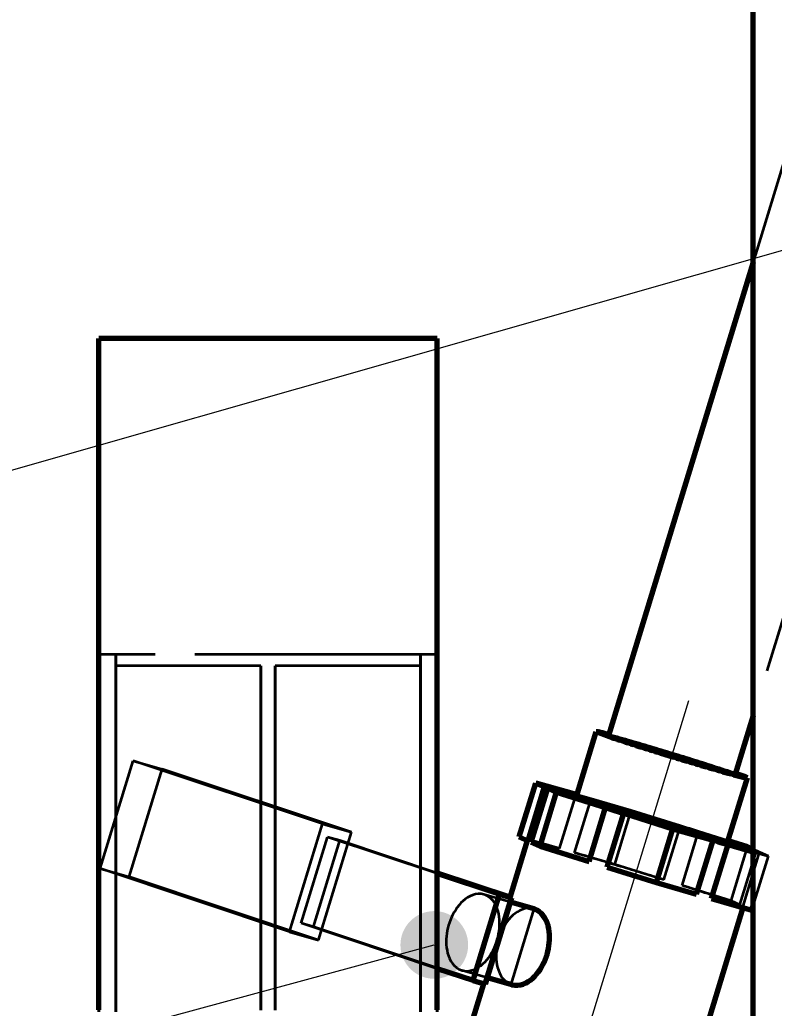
# Model space of a CAD drawing. Header units: millimetres. Extents: x 0 to 2382, y 0 to 420.
# Drawn here: x 124 to 137.37, y 238.13 to 255.65 of the extents above; entities that cross this region are included whole.
import ezdxf

# ---------------------------------------------------------------- set-up
doc = ezdxf.new("R2010")
doc.units = ezdxf.units.MM
doc.linetypes.add('IRAM-E-TRAZOS', pattern=[5, 4, -1])
doc.linetypes.add('IRAM-F-TRAZO-PUNTO', pattern=[20, 15, -2, 1, -2])
for name, color, linetype, lineweight in [('01-VISIBLE', 7, 'CONTINUOUS', 70), ('02-OCULTA', 4, 'IRAM-E-TRAZOS', 35), ('03-EJE', 1, 'IRAM-F-TRAZO-PUNTO', 18), ('04-COTA', 3, 'CONTINUOUS', 18), ('08-FINA', 5, 'CONTINUOUS', 18)]:
    doc.layers.add(name, color=color, linetype=linetype, lineweight=lineweight)
doc.styles.add('ISO3098', font='isocpeur.ttf')
doc.dimstyles.new('FLAMA-IRAM', dxfattribs={"dimtxt": 3.5, "dimasz": 3.5, "dimexe": 2, "dimexo": 1.5, "dimgap": 1, "dimtad": 1, "dimdec": 1, "dimtxsty": 'ISO3098', "dimblk": 'IRAM_FLECHA', "dimblk1": 'IRAM_FLECHA', "dimblk2": 'IRAM_FLECHA', "dimcen": 2.5, "dimclrd": 256, "dimclre": 256, "dimclrt": 256, "dimazin": 3, "dimtfac": 1, "dimtmove": 0, "dimatfit": 3, "dimlwd": 18, "dimlwe": 18})

# ---------------------------------------------------------------- blocks, each defined once
blk = doc.blocks.new('IRAM_FLECHA')
blk.add_solid([(0, 0), (-1, 0.125), (-1, -0.125)])

msp = doc.modelspace()

# ---------------------------------------------------------------- hatches: boundary and pattern name
at = {"layer": '08-FINA'}
h = msp.add_hatch(color=7, dxfattribs=at)
h.dxf.hatch_style = 1
edge = h.paths.add_edge_path()
edge.add_arc((131.347, 239.25), 0.6, 0, 360)

# ---------------------------------------------------------------- linework, layer by layer
at = {"layer": '01-VISIBLE'}
for p, q in [((137, 231.587), (137, 255.799)), ((137, 251.355), (134.434, 242.963)), ((131.4, 250), (125.4, 250)), ((137, 243.317), (136.682, 242.276)), ((133.868, 241.882), (134.219, 243.029)), ((136.546, 241.063), (136.897, 242.21)), ((132.853, 241.164), (133.145, 242.12)), ((133.008, 241.096), (133.3, 242.052)), ((133.066, 241.07), (133.358, 242.026)), ((133.859, 241.915), (133.145, 242.12)), ((133.145, 242.12), (133.3, 242.052)), ((133.358, 242.026), (133.513, 241.958)), ((133.221, 241.002), (133.513, 241.958)), ((133.513, 241.958), (134.383, 241.685)), ((134.09, 240.729), (134.383, 241.685)), ((134.414, 240.627), (134.706, 241.583)), ((134.706, 241.583), (135.575, 241.31)), ((135.283, 240.354), (135.575, 241.31)), ((135.575, 241.31), (136.29, 241.106)), ((132.694, 240.093), (133.002, 241.099)), ((132.853, 241.164), (133.008, 241.096)), ((135.997, 240.149), (136.29, 241.106)), ((133.066, 241.07), (133.221, 241.002)), ((133.221, 241.002), (134.09, 240.729)), ((136.263, 240.073), (136.555, 241.029)), ((136.555, 241.029), (137, 240.902)), ((136.901, 240.987), (136.556, 241.095)), ((137, 240.943), (136.901, 240.987)), ((134.414, 240.627), (135.283, 240.354)), ((132.723, 240.083), (131.4, 240.524)), ((132.502, 240.147), (131.4, 240.514)), ((135.283, 240.354), (135.997, 240.149)), ((132.035, 238.617), (132.502, 240.147)), ((132.256, 238.554), (132.723, 240.083)), ((132.502, 240.147), (132.723, 240.083)), ((136.263, 240.073), (136.977, 239.869)), ((133.109, 239.89), (132.7, 240.008)), ((135.775, 236.49), (136.822, 239.913)), ((136.977, 239.869), (137, 239.944)), ((132.035, 238.617), (131.4, 238.828)), ((132.723, 238.545), (132.291, 238.668)), ((131.95, 237.659), (132.226, 238.562)), ((132.035, 238.617), (132.256, 238.554))]:
    msp.add_line(p, q, dxfattribs=at)
for points in [[(125.4, 238.1), (125.4, 238.2), (125.4, 238.3), (125.4, 238.4), (125.4, 238.5), (125.4, 238.6), (125.4, 238.7), (125.4, 238.8), (125.4, 238.9), (125.4, 239), (125.4, 239.1), (125.4, 239.2), (125.4, 239.3), (125.4, 239.4), (125.4, 239.5), (125.4, 239.6), (125.4, 239.7), (125.4, 239.8), (125.4, 239.9), (125.4, 240), (125.4, 240.1), (125.4, 240.2), (125.4, 240.3), (125.4, 240.4), (125.4, 240.5), (125.4, 240.6), (125.4, 240.7), (125.4, 240.8), (125.4, 240.9), (125.4, 241), (125.4, 241.1), (125.4, 241.2), (125.4, 241.3), (125.4, 241.4), (125.4, 241.5), (125.4, 241.6), (125.4, 241.7), (125.4, 241.8), (125.4, 241.9), (125.4, 242), (125.4, 242.1), (125.4, 242.2), (125.4, 242.3), (125.4, 242.4), (125.4, 242.5), (125.4, 242.6), (125.4, 242.7), (125.4, 242.8), (125.4, 242.9), (125.4, 243), (125.4, 243.1), (125.4, 243.2), (125.4, 243.3), (125.4, 243.4), (125.4, 243.5), (125.4, 243.6), (125.4, 243.7), (125.4, 243.8), (125.4, 243.9), (125.4, 244), (125.4, 244.1), (125.4, 244.2), (125.4, 244.3), (125.4, 244.4), (125.4, 244.5), (125.4, 244.6), (125.4, 244.7), (125.4, 244.8), (125.4, 244.9), (125.4, 245), (125.4, 245.1), (125.4, 245.2), (125.4, 245.3), (125.4, 245.4), (125.4, 245.5), (125.4, 245.6), (125.4, 245.7), (125.4, 245.8), (125.4, 245.9), (125.4, 246), (125.4, 246.1), (125.4, 246.2), (125.4, 246.3), (125.4, 246.4), (125.4, 246.5), (125.4, 246.6), (125.4, 246.7), (125.4, 246.8), (125.4, 246.9), (125.4, 247), (125.4, 247.1), (125.4, 247.2), (125.4, 247.3), (125.4, 247.4), (125.4, 247.5), (125.4, 247.6), (125.4, 247.7), (125.4, 247.8), (125.4, 247.9), (125.4, 248), (125.4, 248.1), (125.4, 248.2), (125.4, 248.3), (125.4, 248.4), (125.4, 248.5), (125.4, 248.6), (125.4, 248.7), (125.4, 248.8), (125.4, 248.9), (125.4, 249), (125.4, 249.1), (125.4, 249.2), (125.4, 249.3), (125.4, 249.4), (125.4, 249.5), (125.4, 249.6), (125.4, 249.7), (125.4, 249.8), (125.4, 249.9), (125.4, 250)], [(131.4, 238.1), (131.4, 238.2), (131.4, 238.3), (131.4, 238.4), (131.4, 238.5), (131.4, 238.6), (131.4, 238.7), (131.4, 238.8), (131.4, 238.9), (131.4, 239), (131.4, 239.1), (131.4, 239.2), (131.4, 239.3), (131.4, 239.4), (131.4, 239.5), (131.4, 239.6), (131.4, 239.7), (131.4, 239.8), (131.4, 239.9), (131.4, 240), (131.4, 240.1), (131.4, 240.2), (131.4, 240.3), (131.4, 240.4), (131.4, 240.5), (131.4, 240.6), (131.4, 240.7), (131.4, 240.8), (131.4, 240.9), (131.4, 241), (131.4, 241.1), (131.4, 241.2), (131.4, 241.3), (131.4, 241.4), (131.4, 241.5), (131.4, 241.6), (131.4, 241.7), (131.4, 241.8), (131.4, 241.9), (131.4, 242), (131.4, 242.1), (131.4, 242.2), (131.4, 242.3), (131.4, 242.4), (131.4, 242.5), (131.4, 242.6), (131.4, 242.7), (131.4, 242.8), (131.4, 242.9), (131.4, 243), (131.4, 243.1), (131.4, 243.2), (131.4, 243.3), (131.4, 243.4), (131.4, 243.5), (131.4, 243.6), (131.4, 243.7), (131.4, 243.8), (131.4, 243.9), (131.4, 244), (131.4, 244.1), (131.4, 244.2), (131.4, 244.3), (131.4, 244.4), (131.4, 244.5), (131.4, 244.6), (131.4, 244.7), (131.4, 244.8), (131.4, 244.9), (131.4, 245), (131.4, 245.1), (131.4, 245.2), (131.4, 245.3), (131.4, 245.4), (131.4, 245.5), (131.4, 245.6), (131.4, 245.7), (131.4, 245.8), (131.4, 245.9), (131.4, 246), (131.4, 246.1), (131.4, 246.2), (131.4, 246.3), (131.4, 246.4), (131.4, 246.5), (131.4, 246.6), (131.4, 246.7), (131.4, 246.8), (131.4, 246.9), (131.4, 247), (131.4, 247.1), (131.4, 247.2), (131.4, 247.3), (131.4, 247.4), (131.4, 247.5), (131.4, 247.6), (131.4, 247.7), (131.4, 247.8), (131.4, 247.9), (131.4, 248), (131.4, 248.1), (131.4, 248.2), (131.4, 248.3), (131.4, 248.4), (131.4, 248.5), (131.4, 248.6), (131.4, 248.7), (131.4, 248.8), (131.4, 248.9), (131.4, 249), (131.4, 249.1), (131.4, 249.2), (131.4, 249.3), (131.4, 249.4), (131.4, 249.5), (131.4, 249.6), (131.4, 249.7), (131.4, 249.8), (131.4, 249.9), (131.4, 250)], [(134.439, 242.979), (134.403, 242.988), (134.366, 242.998), (134.33, 243.007), (134.293, 243.016), (134.256, 243.025), (134.219, 243.029)], [(134.219, 243.029), (134.264, 243.007), (134.311, 242.99), (134.358, 242.973), (134.405, 242.957), (134.452, 242.94), (134.5, 242.924), (134.547, 242.909), (134.595, 242.893), (134.642, 242.877), (134.69, 242.862), (134.737, 242.846), (134.785, 242.831), (134.833, 242.816), (134.88, 242.8), (134.928, 242.785), (134.976, 242.77), (135.024, 242.755), (135.071, 242.74), (135.119, 242.725), (135.167, 242.71), (135.215, 242.695), (135.262, 242.68), (135.31, 242.665), (135.358, 242.651), (135.406, 242.636), (135.454, 242.621), (135.501, 242.606), (135.549, 242.592), (135.597, 242.577), (135.645, 242.563), (135.693, 242.548), (135.741, 242.533), (135.789, 242.519), (135.837, 242.505), (135.885, 242.49), (135.933, 242.476), (135.981, 242.462), (136.029, 242.447), (136.077, 242.433), (136.125, 242.419), (136.173, 242.405), (136.221, 242.391), (136.269, 242.377), (136.317, 242.363), (136.365, 242.349), (136.413, 242.335), (136.461, 242.321), (136.509, 242.308), (136.557, 242.294), (136.606, 242.281), (136.654, 242.267), (136.702, 242.254), (136.75, 242.241), (136.799, 242.229), (136.848, 242.217), (136.897, 242.21)], [(136.682, 242.276), (136.633, 242.284), (136.584, 242.296), (136.536, 242.308), (136.487, 242.321), (136.439, 242.335), (136.391, 242.348), (136.343, 242.362), (136.295, 242.375), (136.246, 242.389), (136.198, 242.403), (136.15, 242.417), (136.102, 242.431), (136.054, 242.445), (136.006, 242.459), (135.958, 242.473), (135.91, 242.488), (135.862, 242.502), (135.814, 242.516), (135.766, 242.531), (135.719, 242.545), (135.671, 242.56), (135.623, 242.574), (135.575, 242.589), (135.527, 242.603), (135.479, 242.618), (135.431, 242.633), (135.383, 242.648), (135.336, 242.662), (135.288, 242.677), (135.24, 242.692), (135.192, 242.707), (135.145, 242.722), (135.097, 242.737), (135.049, 242.752), (135.001, 242.767), (134.954, 242.783), (134.906, 242.798), (134.858, 242.813), (134.811, 242.829), (134.763, 242.844), (134.716, 242.86), (134.668, 242.876), (134.621, 242.892), (134.574, 242.908), (134.526, 242.925), (134.479, 242.942), (134.434, 242.963)], [(136.897, 242.21), (136.864, 242.228), (136.829, 242.241), (136.793, 242.254), (136.758, 242.267), (136.722, 242.279), (136.686, 242.291)], [(133.3, 242.052), (133.31, 242.047), (133.319, 242.042), (133.329, 242.038), (133.339, 242.034), (133.348, 242.03), (133.358, 242.026)], [(133.877, 241.91), (133.874, 241.911), (133.871, 241.912), (133.868, 241.913), (133.865, 241.914), (133.862, 241.915), (133.859, 241.915)], [(133.868, 241.882), (133.913, 241.86), (133.96, 241.842), (134.007, 241.826), (134.054, 241.809), (134.102, 241.793), (134.149, 241.777), (134.196, 241.761), (134.244, 241.745), (134.292, 241.73), (134.339, 241.714), (134.387, 241.699), (134.434, 241.684), (134.482, 241.668), (134.53, 241.653), (134.577, 241.638), (134.625, 241.623), (134.673, 241.608), (134.721, 241.593), (134.768, 241.578), (134.816, 241.563), (134.864, 241.548), (134.912, 241.533), (134.959, 241.518), (135.007, 241.503), (135.055, 241.488), (135.103, 241.474), (135.151, 241.459), (135.199, 241.444), (135.246, 241.43), (135.294, 241.415), (135.342, 241.401), (135.39, 241.386), (135.438, 241.372), (135.486, 241.357), (135.534, 241.343), (135.582, 241.329), (135.63, 241.314), (135.678, 241.3), (135.726, 241.286), (135.774, 241.272), (135.822, 241.257), (135.87, 241.243), (135.918, 241.229), (135.966, 241.215), (136.014, 241.201), (136.062, 241.188), (136.11, 241.174), (136.158, 241.16), (136.207, 241.147), (136.255, 241.133), (136.303, 241.12), (136.351, 241.107), (136.4, 241.094), (136.448, 241.082), (136.497, 241.07), (136.546, 241.063)], [(134.383, 241.685), (134.437, 241.668), (134.49, 241.651), (134.544, 241.634), (134.598, 241.617), (134.652, 241.6), (134.706, 241.583)], [(136.29, 241.106), (136.334, 241.093), (136.378, 241.08), (136.422, 241.067), (136.467, 241.055), (136.511, 241.042), (136.555, 241.029)], [(132.723, 238.545), (132.772, 238.535), (132.823, 238.534), (132.873, 238.541), (132.921, 238.554), (132.968, 238.574), (133.011, 238.599), (133.053, 238.628), (133.092, 238.66), (133.128, 238.695), (133.161, 238.732), (133.193, 238.772), (133.221, 238.813), (133.248, 238.856), (133.272, 238.901), (133.294, 238.946), (133.314, 238.992), (133.331, 239.04), (133.347, 239.088), (133.36, 239.136), (133.37, 239.186), (133.379, 239.235), (133.385, 239.285), (133.388, 239.336), (133.389, 239.386), (133.387, 239.437), (133.383, 239.487), (133.375, 239.537), (133.364, 239.586), (133.349, 239.634), (133.33, 239.681), (133.307, 239.725), (133.279, 239.767), (133.246, 239.806), (133.209, 239.839), (133.167, 239.867), (133.12, 239.887)], [(133.12, 239.887), (133.118, 239.887), (133.117, 239.888), (133.115, 239.889), (133.113, 239.889), (133.111, 239.89), (133.109, 239.89)], [(132.711, 238.548), (132.713, 238.548), (132.715, 238.547), (132.717, 238.546), (132.719, 238.546), (132.721, 238.545), (132.723, 238.545)]]:
    msp.add_lwpolyline(points, dxfattribs=at)
at = {"layer": '02-OCULTA'}
for p, q in [((139.089, 258.187), (137, 251.355)), ((141.336, 257.499), (137, 243.317)), ((131.4, 244.4), (125.4, 244.4)), ((131.1, 244.4), (125.7, 244.4)), ((128.275, 244.2), (125.7, 244.2)), ((131.1, 244.2), (128.525, 244.2)), ((125.424, 240.602), (126.008, 242.514)), ((129.363, 241.396), (126.008, 242.514)), ((126.008, 242.514), (126.524, 242.367)), ((125.939, 240.455), (126.524, 242.367)), ((129.879, 241.249), (126.524, 242.367)), ((133.567, 240.959), (133.859, 241.915)), ((133.833, 240.883), (134.125, 241.839)), ((134.839, 241.635), (134.125, 241.839)), ((134.547, 240.678), (134.839, 241.635)), ((135.709, 241.362), (134.839, 241.635)), ((128.779, 239.484), (129.363, 241.396)), ((129.363, 241.396), (129.879, 241.249)), ((135.416, 240.405), (135.709, 241.362)), ((128.985, 239.633), (129.452, 241.163)), ((129.206, 239.57), (129.673, 241.1)), ((129.294, 239.336), (129.879, 241.249)), ((131.4, 240.514), (129.452, 241.163)), ((129.673, 241.1), (129.452, 241.163)), ((131.4, 240.524), (129.673, 241.1)), ((133.567, 240.959), (132.853, 241.164)), ((133.002, 241.099), (133.002, 241.101)), ((135.74, 240.304), (136.032, 241.26)), ((136.556, 241.095), (136.032, 241.26)), ((136.609, 240.031), (136.901, 240.987)), ((137.056, 240.919), (137, 240.943)), ((134.547, 240.678), (133.833, 240.883)), ((136.764, 239.962), (137.056, 240.919)), ((136.822, 239.937), (137.114, 240.893)), ((137, 240.902), (137.269, 240.825)), ((137, 239.944), (137.269, 240.825)), ((137.269, 240.825), (137.114, 240.893)), ((128.779, 239.484), (125.424, 240.602)), ((125.424, 240.602), (125.939, 240.455)), ((135.416, 240.405), (134.547, 240.678)), ((129.294, 239.336), (125.939, 240.455)), ((136.609, 240.031), (135.74, 240.304)), ((132.7, 240.008), (132.225, 240.144)), ((132.226, 238.562), (132.694, 240.093)), ((132.711, 238.548), (133.12, 239.887)), ((136.764, 239.962), (136.609, 240.031)), ((136.977, 239.869), (136.822, 239.937)), ((136.822, 239.913), (136.828, 239.932)), ((131.4, 238.828), (128.985, 239.633)), ((129.206, 239.57), (128.985, 239.633)), ((132.256, 238.554), (129.206, 239.57)), ((128.779, 239.484), (129.294, 239.336)), ((132.291, 238.668), (131.839, 238.798))]:
    msp.add_line(p, q, dxfattribs=at)
for points in [[(125.4, 250), (125.4, 249.9), (125.4, 249.8), (125.4, 249.7), (125.4, 249.6), (125.4, 249.5), (125.4, 249.4), (125.4, 249.3), (125.4, 249.2), (125.4, 249.1), (125.4, 249), (125.4, 248.9), (125.4, 248.8), (125.4, 248.7), (125.4, 248.6), (125.4, 248.5), (125.4, 248.4), (125.4, 248.3), (125.4, 248.2), (125.4, 248.1), (125.4, 248), (125.4, 247.9), (125.4, 247.8), (125.4, 247.7), (125.4, 247.6), (125.4, 247.5), (125.4, 247.4), (125.4, 247.3), (125.4, 247.2), (125.4, 247.1), (125.4, 247), (125.4, 246.9), (125.4, 246.8), (125.4, 246.7), (125.4, 246.6), (125.4, 246.5), (125.4, 246.4), (125.4, 246.3), (125.4, 246.2), (125.4, 246.1), (125.4, 246), (125.4, 245.9), (125.4, 245.8), (125.4, 245.7), (125.4, 245.6), (125.4, 245.5), (125.4, 245.4), (125.4, 245.3), (125.4, 245.2), (125.4, 245.1), (125.4, 245), (125.4, 244.9), (125.4, 244.8), (125.4, 244.7), (125.4, 244.6), (125.4, 244.5), (125.4, 244.4), (125.4, 244.3), (125.4, 244.2), (125.4, 244.1), (125.4, 244), (125.4, 243.9), (125.4, 243.8), (125.4, 243.7), (125.4, 243.6), (125.4, 243.5), (125.4, 243.4), (125.4, 243.3), (125.4, 243.2), (125.4, 243.1), (125.4, 243), (125.4, 242.9), (125.4, 242.8), (125.4, 242.7), (125.4, 242.6), (125.4, 242.5), (125.4, 242.4), (125.4, 242.3), (125.4, 242.2), (125.4, 242.1), (125.4, 242), (125.4, 241.9), (125.4, 241.8), (125.4, 241.7), (125.4, 241.6), (125.4, 241.5), (125.4, 241.4), (125.4, 241.3), (125.4, 241.2), (125.4, 241.1), (125.4, 241), (125.4, 240.9), (125.4, 240.8), (125.4, 240.7), (125.4, 240.6), (125.4, 240.5), (125.4, 240.4), (125.4, 240.3), (125.4, 240.2), (125.4, 240.1), (125.4, 240), (125.4, 239.9), (125.4, 239.8), (125.4, 239.7), (125.4, 239.6), (125.4, 239.5), (125.4, 239.4), (125.4, 239.3), (125.4, 239.2), (125.4, 239.1), (125.4, 239), (125.4, 238.9), (125.4, 238.8), (125.4, 238.7), (125.4, 238.6), (125.4, 238.5), (125.4, 238.4), (125.4, 238.3), (125.4, 238.2), (125.4, 238.1)], [(131.4, 250), (131.4, 249.9), (131.4, 249.8), (131.4, 249.7), (131.4, 249.6), (131.4, 249.5), (131.4, 249.4), (131.4, 249.3), (131.4, 249.2), (131.4, 249.1), (131.4, 249), (131.4, 248.9), (131.4, 248.8), (131.4, 248.7), (131.4, 248.6), (131.4, 248.5), (131.4, 248.4), (131.4, 248.3), (131.4, 248.2), (131.4, 248.1), (131.4, 248), (131.4, 247.9), (131.4, 247.8), (131.4, 247.7), (131.4, 247.6), (131.4, 247.5), (131.4, 247.4), (131.4, 247.3), (131.4, 247.2), (131.4, 247.1), (131.4, 247), (131.4, 246.9), (131.4, 246.8), (131.4, 246.7), (131.4, 246.6), (131.4, 246.5), (131.4, 246.4), (131.4, 246.3), (131.4, 246.2), (131.4, 246.1), (131.4, 246), (131.4, 245.9), (131.4, 245.8), (131.4, 245.7), (131.4, 245.6), (131.4, 245.5), (131.4, 245.4), (131.4, 245.3), (131.4, 245.2), (131.4, 245.1), (131.4, 245), (131.4, 244.9), (131.4, 244.8), (131.4, 244.7), (131.4, 244.6), (131.4, 244.5), (131.4, 244.4), (131.4, 244.3), (131.4, 244.2), (131.4, 244.1), (131.4, 244), (131.4, 243.9), (131.4, 243.8), (131.4, 243.7), (131.4, 243.6), (131.4, 243.5), (131.4, 243.4), (131.4, 243.3), (131.4, 243.2), (131.4, 243.1), (131.4, 243), (131.4, 242.9), (131.4, 242.8), (131.4, 242.7), (131.4, 242.6), (131.4, 242.5), (131.4, 242.4), (131.4, 242.3), (131.4, 242.2), (131.4, 242.1), (131.4, 242), (131.4, 241.9), (131.4, 241.8), (131.4, 241.7), (131.4, 241.6), (131.4, 241.5), (131.4, 241.4), (131.4, 241.3), (131.4, 241.2), (131.4, 241.1), (131.4, 241), (131.4, 240.9), (131.4, 240.8), (131.4, 240.7), (131.4, 240.6), (131.4, 240.5), (131.4, 240.4), (131.4, 240.3), (131.4, 240.2), (131.4, 240.1), (131.4, 240), (131.4, 239.9), (131.4, 239.8), (131.4, 239.7), (131.4, 239.6), (131.4, 239.5), (131.4, 239.4), (131.4, 239.3), (131.4, 239.2), (131.4, 239.1), (131.4, 239), (131.4, 238.9), (131.4, 238.8), (131.4, 238.7), (131.4, 238.6), (131.4, 238.5), (131.4, 238.4), (131.4, 238.3), (131.4, 238.2), (131.4, 238.1)], [(125.4, 238.064), (125.4, 238.136), (125.4, 238.208), (125.4, 238.28), (125.4, 238.352), (125.4, 238.424), (125.4, 238.496), (125.4, 238.568), (125.4, 238.64), (125.4, 238.712), (125.4, 238.784), (125.4, 238.856), (125.4, 238.928), (125.4, 239), (125.4, 239.072), (125.4, 239.144), (125.4, 239.216), (125.4, 239.288), (125.4, 239.36), (125.4, 239.432), (125.4, 239.504), (125.4, 239.576), (125.4, 239.648), (125.4, 239.72), (125.4, 239.792), (125.4, 239.864), (125.4, 239.936), (125.4, 240.008), (125.4, 240.08), (125.4, 240.152), (125.4, 240.224), (125.4, 240.296), (125.4, 240.368), (125.4, 240.44), (125.4, 240.512), (125.4, 240.584), (125.4, 240.656), (125.4, 240.728), (125.4, 240.8), (125.4, 240.872), (125.4, 240.944), (125.4, 241.016), (125.4, 241.088), (125.4, 241.16), (125.4, 241.232), (125.4, 241.304), (125.4, 241.376), (125.4, 241.448), (125.4, 241.52), (125.4, 241.592), (125.4, 241.664), (125.4, 241.736), (125.4, 241.808), (125.4, 241.88), (125.4, 241.952), (125.4, 242.024), (125.4, 242.096), (125.4, 242.168), (125.4, 242.24), (125.4, 242.312), (125.4, 242.384), (125.4, 242.456), (125.4, 242.528), (125.4, 242.6), (125.4, 242.672), (125.4, 242.744), (125.4, 242.816), (125.4, 242.888), (125.4, 242.96), (125.4, 243.032), (125.4, 243.104), (125.4, 243.176), (125.4, 243.248), (125.4, 243.32), (125.4, 243.392), (125.4, 243.464), (125.4, 243.536), (125.4, 243.608), (125.4, 243.68), (125.4, 243.752), (125.4, 243.824), (125.4, 243.896), (125.4, 243.968), (125.4, 244.04), (125.4, 244.112), (125.4, 244.184), (125.4, 244.256), (125.4, 244.328), (125.4, 244.4)], [(125.4, 244.4), (125.4, 244.328), (125.4, 244.256), (125.4, 244.184), (125.4, 244.112), (125.4, 244.04), (125.4, 243.968), (125.4, 243.896), (125.4, 243.824), (125.4, 243.752), (125.4, 243.68), (125.4, 243.608), (125.4, 243.536), (125.4, 243.464), (125.4, 243.392), (125.4, 243.32), (125.4, 243.248), (125.4, 243.176), (125.4, 243.104), (125.4, 243.032), (125.4, 242.96), (125.4, 242.888), (125.4, 242.816), (125.4, 242.744), (125.4, 242.672), (125.4, 242.6), (125.4, 242.528), (125.4, 242.456), (125.4, 242.384), (125.4, 242.312), (125.4, 242.24), (125.4, 242.168), (125.4, 242.096), (125.4, 242.024), (125.4, 241.952), (125.4, 241.88), (125.4, 241.808), (125.4, 241.736), (125.4, 241.664), (125.4, 241.592), (125.4, 241.52), (125.4, 241.448), (125.4, 241.376), (125.4, 241.304), (125.4, 241.232), (125.4, 241.16), (125.4, 241.088), (125.4, 241.016), (125.4, 240.944), (125.4, 240.872), (125.4, 240.8), (125.4, 240.728), (125.4, 240.656), (125.4, 240.584), (125.4, 240.512), (125.4, 240.44), (125.4, 240.368), (125.4, 240.296), (125.4, 240.224), (125.4, 240.152), (125.4, 240.08), (125.4, 240.008), (125.4, 239.936), (125.4, 239.864), (125.4, 239.792), (125.4, 239.72), (125.4, 239.648), (125.4, 239.576), (125.4, 239.504), (125.4, 239.432), (125.4, 239.36), (125.4, 239.288), (125.4, 239.216), (125.4, 239.144), (125.4, 239.072), (125.4, 239), (125.4, 238.928), (125.4, 238.856), (125.4, 238.784), (125.4, 238.712), (125.4, 238.64), (125.4, 238.568), (125.4, 238.496), (125.4, 238.424), (125.4, 238.352), (125.4, 238.28), (125.4, 238.208), (125.4, 238.136), (125.4, 238.064)], [(125.7, 238.064), (125.7, 238.136), (125.7, 238.208), (125.7, 238.28), (125.7, 238.352), (125.7, 238.424), (125.7, 238.496), (125.7, 238.568), (125.7, 238.64), (125.7, 238.712), (125.7, 238.784), (125.7, 238.856), (125.7, 238.928), (125.7, 239), (125.7, 239.072), (125.7, 239.144), (125.7, 239.216), (125.7, 239.288), (125.7, 239.36), (125.7, 239.432), (125.7, 239.504), (125.7, 239.576), (125.7, 239.648), (125.7, 239.72), (125.7, 239.792), (125.7, 239.864), (125.7, 239.936), (125.7, 240.008), (125.7, 240.08), (125.7, 240.152), (125.7, 240.224), (125.7, 240.296), (125.7, 240.368), (125.7, 240.44), (125.7, 240.512), (125.7, 240.584), (125.7, 240.656), (125.7, 240.728), (125.7, 240.8), (125.7, 240.872), (125.7, 240.944), (125.7, 241.016), (125.7, 241.088), (125.7, 241.16), (125.7, 241.232), (125.7, 241.304), (125.7, 241.376), (125.7, 241.448), (125.7, 241.52), (125.7, 241.592), (125.7, 241.664), (125.7, 241.736), (125.7, 241.808), (125.7, 241.88), (125.7, 241.952), (125.7, 242.024), (125.7, 242.096), (125.7, 242.168), (125.7, 242.24), (125.7, 242.312), (125.7, 242.384), (125.7, 242.456), (125.7, 242.528), (125.7, 242.6), (125.7, 242.672), (125.7, 242.744), (125.7, 242.816), (125.7, 242.888), (125.7, 242.96), (125.7, 243.032), (125.7, 243.104), (125.7, 243.176), (125.7, 243.248), (125.7, 243.32), (125.7, 243.392), (125.7, 243.464), (125.7, 243.536), (125.7, 243.608), (125.7, 243.68), (125.7, 243.752), (125.7, 243.824), (125.7, 243.896), (125.7, 243.968), (125.7, 244.04), (125.7, 244.112), (125.7, 244.184), (125.7, 244.256), (125.7, 244.328), (125.7, 244.4)], [(125.7, 244.4), (125.7, 244.328), (125.7, 244.256), (125.7, 244.184), (125.7, 244.112), (125.7, 244.04), (125.7, 243.968), (125.7, 243.896), (125.7, 243.824), (125.7, 243.752), (125.7, 243.68), (125.7, 243.608), (125.7, 243.536), (125.7, 243.464), (125.7, 243.392), (125.7, 243.32), (125.7, 243.248), (125.7, 243.176), (125.7, 243.104), (125.7, 243.032), (125.7, 242.96), (125.7, 242.888), (125.7, 242.816), (125.7, 242.744), (125.7, 242.672), (125.7, 242.6), (125.7, 242.528), (125.7, 242.456), (125.7, 242.384), (125.7, 242.312), (125.7, 242.24), (125.7, 242.168), (125.7, 242.096), (125.7, 242.024), (125.7, 241.952), (125.7, 241.88), (125.7, 241.808), (125.7, 241.736), (125.7, 241.664), (125.7, 241.592), (125.7, 241.52), (125.7, 241.448), (125.7, 241.376), (125.7, 241.304), (125.7, 241.232), (125.7, 241.16), (125.7, 241.088), (125.7, 241.016), (125.7, 240.944), (125.7, 240.872), (125.7, 240.8), (125.7, 240.728), (125.7, 240.656), (125.7, 240.584), (125.7, 240.512), (125.7, 240.44), (125.7, 240.368), (125.7, 240.296), (125.7, 240.224), (125.7, 240.152), (125.7, 240.08), (125.7, 240.008), (125.7, 239.936), (125.7, 239.864), (125.7, 239.792), (125.7, 239.72), (125.7, 239.648), (125.7, 239.576), (125.7, 239.504), (125.7, 239.432), (125.7, 239.36), (125.7, 239.288), (125.7, 239.216), (125.7, 239.144), (125.7, 239.072), (125.7, 239), (125.7, 238.928), (125.7, 238.856), (125.7, 238.784), (125.7, 238.712), (125.7, 238.64), (125.7, 238.568), (125.7, 238.496), (125.7, 238.424), (125.7, 238.352), (125.7, 238.28), (125.7, 238.208), (125.7, 238.136), (125.7, 238.064)], [(131.1, 238.064), (131.1, 238.136), (131.1, 238.208), (131.1, 238.28), (131.1, 238.352), (131.1, 238.424), (131.1, 238.496), (131.1, 238.568), (131.1, 238.64), (131.1, 238.712), (131.1, 238.784), (131.1, 238.856), (131.1, 238.928), (131.1, 239), (131.1, 239.072), (131.1, 239.144), (131.1, 239.216), (131.1, 239.288), (131.1, 239.36), (131.1, 239.432), (131.1, 239.504), (131.1, 239.576), (131.1, 239.648), (131.1, 239.72), (131.1, 239.792), (131.1, 239.864), (131.1, 239.936), (131.1, 240.008), (131.1, 240.08), (131.1, 240.152), (131.1, 240.224), (131.1, 240.296), (131.1, 240.368), (131.1, 240.44), (131.1, 240.512), (131.1, 240.584), (131.1, 240.656), (131.1, 240.728), (131.1, 240.8), (131.1, 240.872), (131.1, 240.944), (131.1, 241.016), (131.1, 241.088), (131.1, 241.16), (131.1, 241.232), (131.1, 241.304), (131.1, 241.376), (131.1, 241.448), (131.1, 241.52), (131.1, 241.592), (131.1, 241.664), (131.1, 241.736), (131.1, 241.808), (131.1, 241.88), (131.1, 241.952), (131.1, 242.024), (131.1, 242.096), (131.1, 242.168), (131.1, 242.24), (131.1, 242.312), (131.1, 242.384), (131.1, 242.456), (131.1, 242.528), (131.1, 242.6), (131.1, 242.672), (131.1, 242.744), (131.1, 242.816), (131.1, 242.888), (131.1, 242.96), (131.1, 243.032), (131.1, 243.104), (131.1, 243.176), (131.1, 243.248), (131.1, 243.32), (131.1, 243.392), (131.1, 243.464), (131.1, 243.536), (131.1, 243.608), (131.1, 243.68), (131.1, 243.752), (131.1, 243.824), (131.1, 243.896), (131.1, 243.968), (131.1, 244.04), (131.1, 244.112), (131.1, 244.184), (131.1, 244.256), (131.1, 244.328), (131.1, 244.4)], [(131.1, 244.4), (131.1, 244.328), (131.1, 244.256), (131.1, 244.184), (131.1, 244.112), (131.1, 244.04), (131.1, 243.968), (131.1, 243.896), (131.1, 243.824), (131.1, 243.752), (131.1, 243.68), (131.1, 243.608), (131.1, 243.536), (131.1, 243.464), (131.1, 243.392), (131.1, 243.32), (131.1, 243.248), (131.1, 243.176), (131.1, 243.104), (131.1, 243.032), (131.1, 242.96), (131.1, 242.888), (131.1, 242.816), (131.1, 242.744), (131.1, 242.672), (131.1, 242.6), (131.1, 242.528), (131.1, 242.456), (131.1, 242.384), (131.1, 242.312), (131.1, 242.24), (131.1, 242.168), (131.1, 242.096), (131.1, 242.024), (131.1, 241.952), (131.1, 241.88), (131.1, 241.808), (131.1, 241.736), (131.1, 241.664), (131.1, 241.592), (131.1, 241.52), (131.1, 241.448), (131.1, 241.376), (131.1, 241.304), (131.1, 241.232), (131.1, 241.16), (131.1, 241.088), (131.1, 241.016), (131.1, 240.944), (131.1, 240.872), (131.1, 240.8), (131.1, 240.728), (131.1, 240.656), (131.1, 240.584), (131.1, 240.512), (131.1, 240.44), (131.1, 240.368), (131.1, 240.296), (131.1, 240.224), (131.1, 240.152), (131.1, 240.08), (131.1, 240.008), (131.1, 239.936), (131.1, 239.864), (131.1, 239.792), (131.1, 239.72), (131.1, 239.648), (131.1, 239.576), (131.1, 239.504), (131.1, 239.432), (131.1, 239.36), (131.1, 239.288), (131.1, 239.216), (131.1, 239.144), (131.1, 239.072), (131.1, 239), (131.1, 238.928), (131.1, 238.856), (131.1, 238.784), (131.1, 238.712), (131.1, 238.64), (131.1, 238.568), (131.1, 238.496), (131.1, 238.424), (131.1, 238.352), (131.1, 238.28), (131.1, 238.208), (131.1, 238.136), (131.1, 238.064)], [(131.4, 238.064), (131.4, 238.136), (131.4, 238.208), (131.4, 238.28), (131.4, 238.352), (131.4, 238.424), (131.4, 238.496), (131.4, 238.568), (131.4, 238.64), (131.4, 238.712), (131.4, 238.784), (131.4, 238.856), (131.4, 238.928), (131.4, 239), (131.4, 239.072), (131.4, 239.144), (131.4, 239.216), (131.4, 239.288), (131.4, 239.36), (131.4, 239.432), (131.4, 239.504), (131.4, 239.576), (131.4, 239.648), (131.4, 239.72), (131.4, 239.792), (131.4, 239.864), (131.4, 239.936), (131.4, 240.008), (131.4, 240.08), (131.4, 240.152), (131.4, 240.224), (131.4, 240.296), (131.4, 240.368), (131.4, 240.44), (131.4, 240.512), (131.4, 240.584), (131.4, 240.656), (131.4, 240.728), (131.4, 240.8), (131.4, 240.872), (131.4, 240.944), (131.4, 241.016), (131.4, 241.088), (131.4, 241.16), (131.4, 241.232), (131.4, 241.304), (131.4, 241.376), (131.4, 241.448), (131.4, 241.52), (131.4, 241.592), (131.4, 241.664), (131.4, 241.736), (131.4, 241.808), (131.4, 241.88), (131.4, 241.952), (131.4, 242.024), (131.4, 242.096), (131.4, 242.168), (131.4, 242.24), (131.4, 242.312), (131.4, 242.384), (131.4, 242.456), (131.4, 242.528), (131.4, 242.6), (131.4, 242.672), (131.4, 242.744), (131.4, 242.816), (131.4, 242.888), (131.4, 242.96), (131.4, 243.032), (131.4, 243.104), (131.4, 243.176), (131.4, 243.248), (131.4, 243.32), (131.4, 243.392), (131.4, 243.464), (131.4, 243.536), (131.4, 243.608), (131.4, 243.68), (131.4, 243.752), (131.4, 243.824), (131.4, 243.896), (131.4, 243.968), (131.4, 244.04), (131.4, 244.112), (131.4, 244.184), (131.4, 244.256), (131.4, 244.328), (131.4, 244.4)], [(131.4, 244.4), (131.4, 244.328), (131.4, 244.256), (131.4, 244.184), (131.4, 244.112), (131.4, 244.04), (131.4, 243.968), (131.4, 243.896), (131.4, 243.824), (131.4, 243.752), (131.4, 243.68), (131.4, 243.608), (131.4, 243.536), (131.4, 243.464), (131.4, 243.392), (131.4, 243.32), (131.4, 243.248), (131.4, 243.176), (131.4, 243.104), (131.4, 243.032), (131.4, 242.96), (131.4, 242.888), (131.4, 242.816), (131.4, 242.744), (131.4, 242.672), (131.4, 242.6), (131.4, 242.528), (131.4, 242.456), (131.4, 242.384), (131.4, 242.312), (131.4, 242.24), (131.4, 242.168), (131.4, 242.096), (131.4, 242.024), (131.4, 241.952), (131.4, 241.88), (131.4, 241.808), (131.4, 241.736), (131.4, 241.664), (131.4, 241.592), (131.4, 241.52), (131.4, 241.448), (131.4, 241.376), (131.4, 241.304), (131.4, 241.232), (131.4, 241.16), (131.4, 241.088), (131.4, 241.016), (131.4, 240.944), (131.4, 240.872), (131.4, 240.8), (131.4, 240.728), (131.4, 240.656), (131.4, 240.584), (131.4, 240.512), (131.4, 240.44), (131.4, 240.368), (131.4, 240.296), (131.4, 240.224), (131.4, 240.152), (131.4, 240.08), (131.4, 240.008), (131.4, 239.936), (131.4, 239.864), (131.4, 239.792), (131.4, 239.72), (131.4, 239.648), (131.4, 239.576), (131.4, 239.504), (131.4, 239.432), (131.4, 239.36), (131.4, 239.288), (131.4, 239.216), (131.4, 239.144), (131.4, 239.072), (131.4, 239), (131.4, 238.928), (131.4, 238.856), (131.4, 238.784), (131.4, 238.712), (131.4, 238.64), (131.4, 238.568), (131.4, 238.496), (131.4, 238.424), (131.4, 238.352), (131.4, 238.28), (131.4, 238.208), (131.4, 238.136), (131.4, 238.064)], [(125.7, 238.094), (125.7, 238.165), (125.7, 238.236), (125.7, 238.307), (125.7, 238.378), (125.7, 238.449), (125.7, 238.52), (125.7, 238.591), (125.7, 238.662), (125.7, 238.733), (125.7, 238.804), (125.7, 238.875), (125.7, 238.946), (125.7, 239.017), (125.7, 239.088), (125.7, 239.159), (125.7, 239.23), (125.7, 239.301), (125.7, 239.372), (125.7, 239.443), (125.7, 239.514), (125.7, 239.585), (125.7, 239.656), (125.7, 239.727), (125.7, 239.798), (125.7, 239.869), (125.7, 239.94), (125.7, 240.011), (125.7, 240.082), (125.7, 240.153), (125.7, 240.224), (125.7, 240.295), (125.7, 240.366), (125.7, 240.437), (125.7, 240.508), (125.7, 240.579), (125.7, 240.65), (125.7, 240.721), (125.7, 240.792), (125.7, 240.863), (125.7, 240.934), (125.7, 241.005), (125.7, 241.076), (125.7, 241.147), (125.7, 241.218), (125.7, 241.289), (125.7, 241.36), (125.7, 241.431), (125.7, 241.502), (125.7, 241.573), (125.7, 241.644), (125.7, 241.715), (125.7, 241.786), (125.7, 241.857), (125.7, 241.928), (125.7, 241.999), (125.7, 242.07), (125.7, 242.141), (125.7, 242.212), (125.7, 242.283), (125.7, 242.354), (125.7, 242.425), (125.7, 242.496), (125.7, 242.567), (125.7, 242.638), (125.7, 242.709), (125.7, 242.78), (125.7, 242.851), (125.7, 242.922), (125.7, 242.993), (125.7, 243.064), (125.7, 243.135), (125.7, 243.206), (125.7, 243.277), (125.7, 243.348), (125.7, 243.419), (125.7, 243.49), (125.7, 243.561), (125.7, 243.632), (125.7, 243.703), (125.7, 243.774), (125.7, 243.845), (125.7, 243.916), (125.7, 243.987), (125.7, 244.058), (125.7, 244.129), (125.7, 244.2)], [(125.7, 244.2), (125.7, 244.129), (125.7, 244.058), (125.7, 243.987), (125.7, 243.916), (125.7, 243.845), (125.7, 243.774), (125.7, 243.703), (125.7, 243.632), (125.7, 243.561), (125.7, 243.49), (125.7, 243.419), (125.7, 243.348), (125.7, 243.277), (125.7, 243.206), (125.7, 243.135), (125.7, 243.064), (125.7, 242.993), (125.7, 242.922), (125.7, 242.851), (125.7, 242.78), (125.7, 242.709), (125.7, 242.638), (125.7, 242.567), (125.7, 242.496), (125.7, 242.425), (125.7, 242.354), (125.7, 242.283), (125.7, 242.212), (125.7, 242.141), (125.7, 242.07), (125.7, 241.999), (125.7, 241.928), (125.7, 241.857), (125.7, 241.786), (125.7, 241.715), (125.7, 241.644), (125.7, 241.573), (125.7, 241.502), (125.7, 241.431), (125.7, 241.36), (125.7, 241.289), (125.7, 241.218), (125.7, 241.147), (125.7, 241.076), (125.7, 241.005), (125.7, 240.934), (125.7, 240.863), (125.7, 240.792), (125.7, 240.721), (125.7, 240.65), (125.7, 240.579), (125.7, 240.508), (125.7, 240.437), (125.7, 240.366), (125.7, 240.295), (125.7, 240.224), (125.7, 240.153), (125.7, 240.082), (125.7, 240.011), (125.7, 239.94), (125.7, 239.869), (125.7, 239.798), (125.7, 239.727), (125.7, 239.656), (125.7, 239.585), (125.7, 239.514), (125.7, 239.443), (125.7, 239.372), (125.7, 239.301), (125.7, 239.23), (125.7, 239.159), (125.7, 239.088), (125.7, 239.017), (125.7, 238.946), (125.7, 238.875), (125.7, 238.804), (125.7, 238.733), (125.7, 238.662), (125.7, 238.591), (125.7, 238.52), (125.7, 238.449), (125.7, 238.378), (125.7, 238.307), (125.7, 238.236), (125.7, 238.165), (125.7, 238.094)], [(128.275, 238.094), (128.275, 238.165), (128.275, 238.236), (128.275, 238.307), (128.275, 238.378), (128.275, 238.449), (128.275, 238.52), (128.275, 238.591), (128.275, 238.662), (128.275, 238.733), (128.275, 238.804), (128.275, 238.875), (128.275, 238.946), (128.275, 239.017), (128.275, 239.088), (128.275, 239.159), (128.275, 239.23), (128.275, 239.301), (128.275, 239.372), (128.275, 239.443), (128.275, 239.514), (128.275, 239.585), (128.275, 239.656), (128.275, 239.727), (128.275, 239.798), (128.275, 239.869), (128.275, 239.94), (128.275, 240.011), (128.275, 240.082), (128.275, 240.153), (128.275, 240.224), (128.275, 240.295), (128.275, 240.366), (128.275, 240.437), (128.275, 240.508), (128.275, 240.579), (128.275, 240.65), (128.275, 240.721), (128.275, 240.792), (128.275, 240.863), (128.275, 240.934), (128.275, 241.005), (128.275, 241.076), (128.275, 241.147), (128.275, 241.218), (128.275, 241.289), (128.275, 241.36), (128.275, 241.431), (128.275, 241.502), (128.275, 241.573), (128.275, 241.644), (128.275, 241.715), (128.275, 241.786), (128.275, 241.857), (128.275, 241.928), (128.275, 241.999), (128.275, 242.07), (128.275, 242.141), (128.275, 242.212), (128.275, 242.283), (128.275, 242.354), (128.275, 242.425), (128.275, 242.496), (128.275, 242.567), (128.275, 242.638), (128.275, 242.709), (128.275, 242.78), (128.275, 242.851), (128.275, 242.922), (128.275, 242.993), (128.275, 243.064), (128.275, 243.135), (128.275, 243.206), (128.275, 243.277), (128.275, 243.348), (128.275, 243.419), (128.275, 243.49), (128.275, 243.561), (128.275, 243.632), (128.275, 243.703), (128.275, 243.774), (128.275, 243.845), (128.275, 243.916), (128.275, 243.987), (128.275, 244.058), (128.275, 244.129), (128.275, 244.2)], [(128.275, 244.2), (128.275, 244.129), (128.275, 244.058), (128.275, 243.987), (128.275, 243.916), (128.275, 243.845), (128.275, 243.774), (128.275, 243.703), (128.275, 243.632), (128.275, 243.561), (128.275, 243.49), (128.275, 243.419), (128.275, 243.348), (128.275, 243.277), (128.275, 243.206), (128.275, 243.135), (128.275, 243.064), (128.275, 242.993), (128.275, 242.922), (128.275, 242.851), (128.275, 242.78), (128.275, 242.709), (128.275, 242.638), (128.275, 242.567), (128.275, 242.496), (128.275, 242.425), (128.275, 242.354), (128.275, 242.283), (128.275, 242.212), (128.275, 242.141), (128.275, 242.07), (128.275, 241.999), (128.275, 241.928), (128.275, 241.857), (128.275, 241.786), (128.275, 241.715), (128.275, 241.644), (128.275, 241.573), (128.275, 241.502), (128.275, 241.431), (128.275, 241.36), (128.275, 241.289), (128.275, 241.218), (128.275, 241.147), (128.275, 241.076), (128.275, 241.005), (128.275, 240.934), (128.275, 240.863), (128.275, 240.792), (128.275, 240.721), (128.275, 240.65), (128.275, 240.579), (128.275, 240.508), (128.275, 240.437), (128.275, 240.366), (128.275, 240.295), (128.275, 240.224), (128.275, 240.153), (128.275, 240.082), (128.275, 240.011), (128.275, 239.94), (128.275, 239.869), (128.275, 239.798), (128.275, 239.727), (128.275, 239.656), (128.275, 239.585), (128.275, 239.514), (128.275, 239.443), (128.275, 239.372), (128.275, 239.301), (128.275, 239.23), (128.275, 239.159), (128.275, 239.088), (128.275, 239.017), (128.275, 238.946), (128.275, 238.875), (128.275, 238.804), (128.275, 238.733), (128.275, 238.662), (128.275, 238.591), (128.275, 238.52), (128.275, 238.449), (128.275, 238.378), (128.275, 238.307), (128.275, 238.236), (128.275, 238.165), (128.275, 238.094)], [(128.525, 238.094), (128.525, 238.165), (128.525, 238.236), (128.525, 238.307), (128.525, 238.378), (128.525, 238.449), (128.525, 238.52), (128.525, 238.591), (128.525, 238.662), (128.525, 238.733), (128.525, 238.804), (128.525, 238.875), (128.525, 238.946), (128.525, 239.017), (128.525, 239.088), (128.525, 239.159), (128.525, 239.23), (128.525, 239.301), (128.525, 239.372), (128.525, 239.443), (128.525, 239.514), (128.525, 239.585), (128.525, 239.656), (128.525, 239.727), (128.525, 239.798), (128.525, 239.869), (128.525, 239.94), (128.525, 240.011), (128.525, 240.082), (128.525, 240.153), (128.525, 240.224), (128.525, 240.295), (128.525, 240.366), (128.525, 240.437), (128.525, 240.508), (128.525, 240.579), (128.525, 240.65), (128.525, 240.721), (128.525, 240.792), (128.525, 240.863), (128.525, 240.934), (128.525, 241.005), (128.525, 241.076), (128.525, 241.147), (128.525, 241.218), (128.525, 241.289), (128.525, 241.36), (128.525, 241.431), (128.525, 241.502), (128.525, 241.573), (128.525, 241.644), (128.525, 241.715), (128.525, 241.786), (128.525, 241.857), (128.525, 241.928), (128.525, 241.999), (128.525, 242.07), (128.525, 242.141), (128.525, 242.212), (128.525, 242.283), (128.525, 242.354), (128.525, 242.425), (128.525, 242.496), (128.525, 242.567), (128.525, 242.638), (128.525, 242.709), (128.525, 242.78), (128.525, 242.851), (128.525, 242.922), (128.525, 242.993), (128.525, 243.064), (128.525, 243.135), (128.525, 243.206), (128.525, 243.277), (128.525, 243.348), (128.525, 243.419), (128.525, 243.49), (128.525, 243.561), (128.525, 243.632), (128.525, 243.703), (128.525, 243.774), (128.525, 243.845), (128.525, 243.916), (128.525, 243.987), (128.525, 244.058), (128.525, 244.129), (128.525, 244.2)], [(128.525, 244.2), (128.525, 244.129), (128.525, 244.058), (128.525, 243.987), (128.525, 243.916), (128.525, 243.845), (128.525, 243.774), (128.525, 243.703), (128.525, 243.632), (128.525, 243.561), (128.525, 243.49), (128.525, 243.419), (128.525, 243.348), (128.525, 243.277), (128.525, 243.206), (128.525, 243.135), (128.525, 243.064), (128.525, 242.993), (128.525, 242.922), (128.525, 242.851), (128.525, 242.78), (128.525, 242.709), (128.525, 242.638), (128.525, 242.567), (128.525, 242.496), (128.525, 242.425), (128.525, 242.354), (128.525, 242.283), (128.525, 242.212), (128.525, 242.141), (128.525, 242.07), (128.525, 241.999), (128.525, 241.928), (128.525, 241.857), (128.525, 241.786), (128.525, 241.715), (128.525, 241.644), (128.525, 241.573), (128.525, 241.502), (128.525, 241.431), (128.525, 241.36), (128.525, 241.289), (128.525, 241.218), (128.525, 241.147), (128.525, 241.076), (128.525, 241.005), (128.525, 240.934), (128.525, 240.863), (128.525, 240.792), (128.525, 240.721), (128.525, 240.65), (128.525, 240.579), (128.525, 240.508), (128.525, 240.437), (128.525, 240.366), (128.525, 240.295), (128.525, 240.224), (128.525, 240.153), (128.525, 240.082), (128.525, 240.011), (128.525, 239.94), (128.525, 239.869), (128.525, 239.798), (128.525, 239.727), (128.525, 239.656), (128.525, 239.585), (128.525, 239.514), (128.525, 239.443), (128.525, 239.372), (128.525, 239.301), (128.525, 239.23), (128.525, 239.159), (128.525, 239.088), (128.525, 239.017), (128.525, 238.946), (128.525, 238.875), (128.525, 238.804), (128.525, 238.733), (128.525, 238.662), (128.525, 238.591), (128.525, 238.52), (128.525, 238.449), (128.525, 238.378), (128.525, 238.307), (128.525, 238.236), (128.525, 238.165), (128.525, 238.094)], [(131.1, 238.094), (131.1, 238.165), (131.1, 238.236), (131.1, 238.307), (131.1, 238.378), (131.1, 238.449), (131.1, 238.52), (131.1, 238.591), (131.1, 238.662), (131.1, 238.733), (131.1, 238.804), (131.1, 238.875), (131.1, 238.946), (131.1, 239.017), (131.1, 239.088), (131.1, 239.159), (131.1, 239.23), (131.1, 239.301), (131.1, 239.372), (131.1, 239.443), (131.1, 239.514), (131.1, 239.585), (131.1, 239.656), (131.1, 239.727), (131.1, 239.798), (131.1, 239.869), (131.1, 239.94), (131.1, 240.011), (131.1, 240.082), (131.1, 240.153), (131.1, 240.224), (131.1, 240.295), (131.1, 240.366), (131.1, 240.437), (131.1, 240.508), (131.1, 240.579), (131.1, 240.65), (131.1, 240.721), (131.1, 240.792), (131.1, 240.863), (131.1, 240.934), (131.1, 241.005), (131.1, 241.076), (131.1, 241.147), (131.1, 241.218), (131.1, 241.289), (131.1, 241.36), (131.1, 241.431), (131.1, 241.502), (131.1, 241.573), (131.1, 241.644), (131.1, 241.715), (131.1, 241.786), (131.1, 241.857), (131.1, 241.928), (131.1, 241.999), (131.1, 242.07), (131.1, 242.141), (131.1, 242.212), (131.1, 242.283), (131.1, 242.354), (131.1, 242.425), (131.1, 242.496), (131.1, 242.567), (131.1, 242.638), (131.1, 242.709), (131.1, 242.78), (131.1, 242.851), (131.1, 242.922), (131.1, 242.993), (131.1, 243.064), (131.1, 243.135), (131.1, 243.206), (131.1, 243.277), (131.1, 243.348), (131.1, 243.419), (131.1, 243.49), (131.1, 243.561), (131.1, 243.632), (131.1, 243.703), (131.1, 243.774), (131.1, 243.845), (131.1, 243.916), (131.1, 243.987), (131.1, 244.058), (131.1, 244.129), (131.1, 244.2)], [(131.1, 244.2), (131.1, 244.129), (131.1, 244.058), (131.1, 243.987), (131.1, 243.916), (131.1, 243.845), (131.1, 243.774), (131.1, 243.703), (131.1, 243.632), (131.1, 243.561), (131.1, 243.49), (131.1, 243.419), (131.1, 243.348), (131.1, 243.277), (131.1, 243.206), (131.1, 243.135), (131.1, 243.064), (131.1, 242.993), (131.1, 242.922), (131.1, 242.851), (131.1, 242.78), (131.1, 242.709), (131.1, 242.638), (131.1, 242.567), (131.1, 242.496), (131.1, 242.425), (131.1, 242.354), (131.1, 242.283), (131.1, 242.212), (131.1, 242.141), (131.1, 242.07), (131.1, 241.999), (131.1, 241.928), (131.1, 241.857), (131.1, 241.786), (131.1, 241.715), (131.1, 241.644), (131.1, 241.573), (131.1, 241.502), (131.1, 241.431), (131.1, 241.36), (131.1, 241.289), (131.1, 241.218), (131.1, 241.147), (131.1, 241.076), (131.1, 241.005), (131.1, 240.934), (131.1, 240.863), (131.1, 240.792), (131.1, 240.721), (131.1, 240.65), (131.1, 240.579), (131.1, 240.508), (131.1, 240.437), (131.1, 240.366), (131.1, 240.295), (131.1, 240.224), (131.1, 240.153), (131.1, 240.082), (131.1, 240.011), (131.1, 239.94), (131.1, 239.869), (131.1, 239.798), (131.1, 239.727), (131.1, 239.656), (131.1, 239.585), (131.1, 239.514), (131.1, 239.443), (131.1, 239.372), (131.1, 239.301), (131.1, 239.23), (131.1, 239.159), (131.1, 239.088), (131.1, 239.017), (131.1, 238.946), (131.1, 238.875), (131.1, 238.804), (131.1, 238.733), (131.1, 238.662), (131.1, 238.591), (131.1, 238.52), (131.1, 238.449), (131.1, 238.378), (131.1, 238.307), (131.1, 238.236), (131.1, 238.165), (131.1, 238.094)], [(134.434, 242.963), (134.483, 242.956), (134.532, 242.944), (134.58, 242.931), (134.629, 242.918), (134.677, 242.905), (134.725, 242.892), (134.773, 242.878), (134.822, 242.864), (134.87, 242.85), (134.918, 242.837), (134.966, 242.823), (135.014, 242.809), (135.062, 242.794), (135.11, 242.78), (135.158, 242.766), (135.206, 242.752), (135.254, 242.737), (135.302, 242.723), (135.35, 242.709), (135.398, 242.694), (135.445, 242.68), (135.493, 242.665), (135.541, 242.651), (135.589, 242.636), (135.637, 242.621), (135.685, 242.607), (135.733, 242.592), (135.78, 242.577), (135.828, 242.562), (135.876, 242.547), (135.924, 242.532), (135.971, 242.517), (136.019, 242.502), (136.067, 242.487), (136.115, 242.472), (136.162, 242.457), (136.21, 242.441), (136.258, 242.426), (136.305, 242.411), (136.353, 242.395), (136.4, 242.379), (136.448, 242.364), (136.495, 242.348), (136.543, 242.331), (136.59, 242.315), (136.637, 242.297), (136.682, 242.276)], [(136.589, 242.324), (136.541, 242.34), (136.492, 242.356), (136.444, 242.372), (136.395, 242.388), (136.346, 242.404), (136.298, 242.419), (136.249, 242.435), (136.2, 242.45), (136.152, 242.466), (136.103, 242.481), (136.054, 242.497), (136.006, 242.512), (135.957, 242.527), (135.908, 242.542), (135.859, 242.558), (135.811, 242.573), (135.762, 242.588), (135.713, 242.603), (135.664, 242.618), (135.615, 242.633), (135.566, 242.648), (135.518, 242.663), (135.469, 242.678), (135.42, 242.692), (135.371, 242.707), (135.322, 242.722), (135.273, 242.737), (135.224, 242.751), (135.175, 242.766), (135.126, 242.781), (135.077, 242.795), (135.028, 242.81), (134.979, 242.824), (134.93, 242.839), (134.881, 242.853), (134.832, 242.867), (134.783, 242.882), (134.734, 242.896), (134.685, 242.91), (134.636, 242.924), (134.587, 242.938), (134.538, 242.951), (134.488, 242.965), (134.439, 242.979)], [(136.686, 242.291), (136.67, 242.297), (136.654, 242.302), (136.638, 242.308), (136.622, 242.313), (136.605, 242.319), (136.589, 242.324)], [(136.238, 241.177), (136.19, 241.193), (136.143, 241.209), (136.095, 241.224), (136.046, 241.24), (135.998, 241.255), (135.95, 241.271), (135.902, 241.286), (135.854, 241.302), (135.806, 241.317), (135.758, 241.332), (135.71, 241.347), (135.662, 241.362), (135.613, 241.378), (135.565, 241.393), (135.517, 241.408), (135.469, 241.423), (135.421, 241.438), (135.372, 241.452), (135.324, 241.467), (135.276, 241.482), (135.228, 241.497), (135.179, 241.512), (135.131, 241.526), (135.083, 241.541), (135.034, 241.556), (134.986, 241.57), (134.938, 241.585), (134.889, 241.599), (134.841, 241.614), (134.793, 241.628), (134.744, 241.643), (134.696, 241.657), (134.647, 241.671), (134.599, 241.686), (134.551, 241.7), (134.502, 241.714), (134.454, 241.728), (134.405, 241.742), (134.357, 241.756), (134.308, 241.77), (134.259, 241.784), (134.211, 241.797), (134.162, 241.811), (134.114, 241.824), (134.065, 241.838), (134.016, 241.85), (133.967, 241.863), (133.918, 241.875), (133.868, 241.882)], [(134.125, 241.839), (134.084, 241.851), (134.042, 241.863), (134.001, 241.875), (133.96, 241.887), (133.919, 241.899), (133.877, 241.91)], [(136.032, 241.26), (135.978, 241.277), (135.924, 241.294), (135.87, 241.311), (135.816, 241.328), (135.762, 241.345), (135.709, 241.362)], [(133.567, 240.959), (133.516, 240.974), (133.465, 240.988), (133.414, 241.002), (133.363, 241.016), (133.312, 241.03), (133.26, 241.044), (133.209, 241.057), (133.158, 241.071), (133.106, 241.083), (133.054, 241.095), (133.002, 241.101)], [(133.002, 241.101), (133.003, 241.1), (133.004, 241.099), (133.005, 241.098), (133.006, 241.097), (133.007, 241.096), (133.008, 241.096)], [(136.546, 241.063), (136.497, 241.086), (136.446, 241.106), (136.394, 241.124), (136.342, 241.142), (136.29, 241.159), (136.238, 241.177)], [(133.066, 241.07), (133.114, 241.052), (133.162, 241.034), (133.211, 241.017), (133.259, 241), (133.308, 240.984), (133.357, 240.967), (133.405, 240.951), (133.454, 240.934), (133.503, 240.918), (133.552, 240.902), (133.601, 240.886), (133.65, 240.87), (133.699, 240.854), (133.747, 240.838), (133.796, 240.823), (133.845, 240.807), (133.894, 240.791), (133.943, 240.776), (133.992, 240.76), (134.041, 240.744), (134.09, 240.729)], [(135.416, 240.405), (135.368, 240.42), (135.321, 240.435), (135.273, 240.45), (135.225, 240.465), (135.177, 240.48), (135.129, 240.494), (135.081, 240.509), (135.033, 240.524), (134.985, 240.539), (134.937, 240.553), (134.889, 240.568), (134.841, 240.583), (134.794, 240.597), (134.746, 240.612), (134.698, 240.626), (134.65, 240.641), (134.602, 240.655), (134.554, 240.67), (134.506, 240.684), (134.458, 240.699), (134.41, 240.713), (134.362, 240.727), (134.314, 240.742), (134.266, 240.756), (134.217, 240.77), (134.169, 240.785), (134.121, 240.799), (134.073, 240.813), (134.025, 240.827), (133.977, 240.841), (133.929, 240.855), (133.881, 240.869), (133.833, 240.883)], [(137.114, 240.893), (137.105, 240.898), (137.095, 240.902), (137.086, 240.907), (137.076, 240.911), (137.066, 240.915), (137.056, 240.919)], [(134.414, 240.627), (134.461, 240.612), (134.509, 240.597), (134.557, 240.583), (134.605, 240.568), (134.653, 240.553), (134.701, 240.538), (134.749, 240.523), (134.797, 240.509), (134.845, 240.494), (134.893, 240.479), (134.941, 240.465), (134.988, 240.45), (135.036, 240.435), (135.084, 240.421), (135.132, 240.406), (135.18, 240.392), (135.228, 240.377), (135.276, 240.363), (135.324, 240.348), (135.372, 240.334), (135.42, 240.32), (135.468, 240.305), (135.516, 240.291), (135.564, 240.277), (135.612, 240.262), (135.661, 240.248), (135.709, 240.234), (135.757, 240.22), (135.805, 240.206), (135.853, 240.192), (135.901, 240.177), (135.949, 240.163), (135.997, 240.149)], [(136.388, 240.094), (136.338, 240.111), (136.288, 240.127), (136.239, 240.143), (136.189, 240.16), (136.139, 240.176), (136.089, 240.192), (136.039, 240.208), (135.989, 240.224), (135.939, 240.24), (135.889, 240.256), (135.839, 240.272), (135.79, 240.288), (135.74, 240.304)], [(132.225, 240.144), (132.175, 240.153), (132.125, 240.155), (132.075, 240.148), (132.027, 240.134), (131.98, 240.114), (131.936, 240.09), (131.895, 240.061), (131.856, 240.029), (131.82, 239.994), (131.786, 239.956), (131.755, 239.916), (131.726, 239.875), (131.7, 239.832), (131.676, 239.788), (131.654, 239.742), (131.634, 239.696), (131.617, 239.649), (131.601, 239.601), (131.588, 239.552), (131.577, 239.503), (131.569, 239.453), (131.563, 239.403), (131.559, 239.353), (131.559, 239.302), (131.56, 239.252), (131.565, 239.202), (131.573, 239.152), (131.584, 239.103), (131.599, 239.055), (131.618, 239.008), (131.641, 238.963), (131.669, 238.921), (131.701, 238.883), (131.739, 238.849), (131.781, 238.822), (131.827, 238.802)], [(131.839, 238.798), (131.889, 238.788), (131.94, 238.787), (131.99, 238.794), (132.039, 238.808), (132.085, 238.828), (132.129, 238.853), (132.171, 238.882), (132.21, 238.915), (132.246, 238.95), (132.28, 238.988), (132.311, 239.028), (132.34, 239.07), (132.366, 239.113), (132.39, 239.158), (132.412, 239.204), (132.432, 239.251), (132.449, 239.298), (132.464, 239.347), (132.477, 239.396), (132.488, 239.446), (132.496, 239.496), (132.502, 239.546), (132.505, 239.597), (132.505, 239.648), (132.503, 239.698), (132.498, 239.749), (132.489, 239.799), (132.477, 239.848), (132.462, 239.896), (132.442, 239.943), (132.418, 239.988), (132.389, 240.029), (132.355, 240.067), (132.316, 240.1), (132.272, 240.126), (132.225, 240.144)], [(136.263, 240.073), (136.314, 240.059), (136.365, 240.045), (136.416, 240.03), (136.467, 240.016), (136.518, 240.002), (136.57, 239.989), (136.621, 239.975), (136.672, 239.962), (136.724, 239.949), (136.776, 239.938), (136.828, 239.932)], [(136.764, 239.962), (136.711, 239.983), (136.657, 240.002), (136.604, 240.021), (136.55, 240.039), (136.496, 240.058), (136.442, 240.076), (136.388, 240.094)], [(133.109, 239.89), (133.059, 239.9), (133.009, 239.901), (132.959, 239.894), (132.91, 239.881), (132.864, 239.861), (132.82, 239.836), (132.779, 239.808), (132.74, 239.775), (132.704, 239.74), (132.67, 239.703), (132.639, 239.663), (132.61, 239.622), (132.584, 239.579), (132.56, 239.535), (132.538, 239.489), (132.518, 239.443), (132.5, 239.395), (132.485, 239.347), (132.472, 239.299), (132.461, 239.249), (132.453, 239.2), (132.447, 239.15), (132.443, 239.099), (132.442, 239.049), (132.444, 238.999), (132.449, 238.948), (132.457, 238.899), (132.468, 238.849), (132.483, 238.801), (132.502, 238.754), (132.525, 238.71), (132.552, 238.668), (132.585, 238.629), (132.623, 238.596), (132.665, 238.568), (132.711, 238.548)], [(136.828, 239.932), (136.827, 239.933), (136.826, 239.934), (136.825, 239.935), (136.824, 239.936), (136.823, 239.936), (136.822, 239.937)], [(131.827, 238.802), (131.829, 238.801), (131.831, 238.8), (131.833, 238.8), (131.835, 238.799), (131.837, 238.799), (131.839, 238.798)]]:
    msp.add_lwpolyline(points, dxfattribs=at)
at = {"layer": '03-EJE'}
msp.add_line((135.85, 243.576), (127.432, 216.04), dxfattribs=at)
at = {"layer": '08-FINA'}
for p, q in [((96.847, 239.966), (141.673, 252.749)), ((96.861, 229.914), (131.347, 239.25))]:
    msp.add_line(p, q, dxfattribs=at)

# ---------------------------------------------------------------- dimensions: what is measured, and where the dimension line sits
at = {"layer": '04-COTA'}
msp.add_linear_dim(base=(113, 210), p1=(137, 210), p2=(153.5, 331.738), angle=90, dimstyle='FLAMA-IRAM', override={"dimlfac": 10}, dxfattribs=at).render()

doc.saveas('drawing.dxf')
